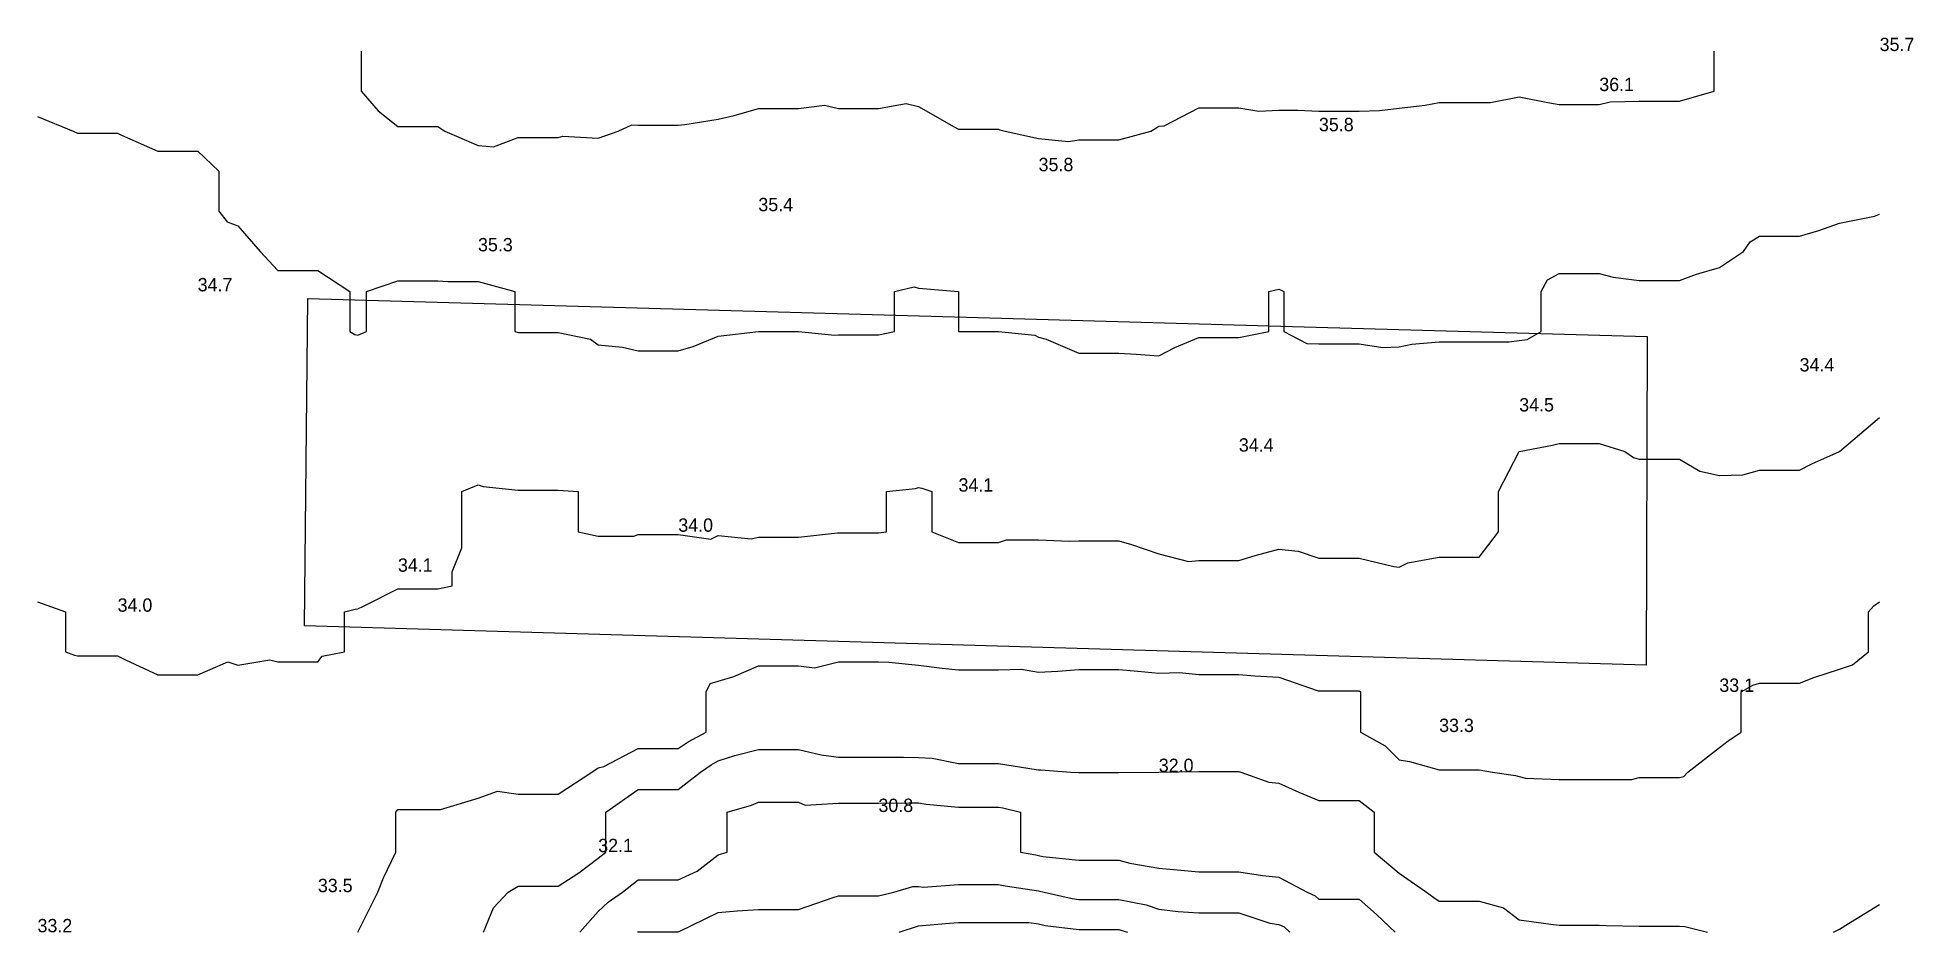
# Model space of a CAD drawing. Extents: x 0 to 141, y 0 to 67.
import ezdxf

# ---------------------------------------------------------------- set-up
doc = ezdxf.new("R2010")
doc.units = 0
for name, color, linetype in [('CONTOURS_MAJEURES', 3, 'CONTINUOUS'), ('CONTOURS_MINEURES', 8, 'CONTINUOUS'), ('PARCELLE', 4, 'CONTINUOUS'), ('POINTS_COTES', 7, 'CONTINUOUS')]:
    doc.layers.add(name, color=color, linetype=linetype)

msp = doc.modelspace()

# ---------------------------------------------------------------- linework, layer by layer
at = {"layer": 'CONTOURS_MAJEURES'}
for points in [[(-0.001, 61.09), (2.67, 59.997), (3.004, 59.861), (5.862, 59.861), (5.998, 59.861), (6.299, 59.697), (9.003, 58.499), (10.5, 58.499), (11.997, 58.499), (13.588, 57.001), (13.588, 55.415), (13.588, 54.005), (14.201, 53.204), (15.002, 52.912), (16.679, 50.999), (17.997, 49.566), (19.564, 49.566), (21.002, 49.566), (23.397, 48.003), (23.397, 47.402), (23.397, 44.996), (23.76, 44.76), (23.996, 44.724), (24.64, 44.996), (24.64, 47.359), (24.64, 48.003), (27.001, 48.788), (29.211, 48.788), (29.995, 48.788), (30.746, 48.752), (33, 48.752), (35.755, 48.003), (35.755, 45.247), (35.755, 44.996), (36.005, 44.925), (38.928, 44.925), (39, 44.925), (41.415, 44.409), (42.005, 43.998), (43.819, 43.816), (44.999, 43.554), (46.557, 43.554), (48.004, 43.554), (49.116, 43.884), (50.998, 44.637), (54.003, 44.996), (56.997, 44.996), (59.729, 44.724), (60.003, 44.757), (60.242, 44.757), (62.997, 44.757), (64.199, 44.996), (64.199, 46.199), (64.199, 48.003), (65.668, 48.336), (66.002, 48.24), (68.996, 48.003), (68.996, 44.996), (72.001, 44.996), (74.71, 44.711), (74.995, 44.583), (75.568, 44.426), (78, 43.377), (79.376, 43.377), (80.995, 43.377), (82.305, 43.307), (84, 43.166), (85.202, 43.798), (87.005, 44.536), (87.465, 44.536), (89.999, 44.536), (92.253, 44.996), (92.253, 47.251), (92.253, 48.003), (93.004, 48.165), (93.109, 48.108), (93.378, 48.003), (93.378, 47.627), (93.378, 44.996), (95.087, 44.085), (95.998, 44.064), (96.933, 44.064), (99.003, 44.064), (100.788, 43.787), (101.998, 43.853), (102.954, 44.043), (105.003, 44.211), (105.788, 44.211), (107.997, 44.211), (110.214, 44.211), (111.002, 44.312), (111.593, 44.405), (112.654, 44.996), (112.654, 46.655), (112.654, 48.003), (113.131, 48.869), (113.996, 49.346), (115.343, 49.346), (117.001, 49.346), (118.053, 49.056), (119.995, 48.82), (122.181, 48.82), (123.001, 48.82), (124.284, 49.287), (125.995, 49.8), (127.798, 50.999), (128.293, 51.706), (129, 52.144), (130.145, 52.144), (132.005, 52.144), (133.447, 52.558), (134.999, 53.103), (137.629, 53.63), (138.004, 53.774)], [(44.952, -0.004), (44.977, 0.018), (44.999, 0.034), (47.966, 0.034), (48.004, 0.034), (48.068, 0.06), (50.998, 1.466), (52.409, 1.591), (54.003, 1.714), (55.286, 1.714), (56.997, 1.714), (59.602, 2.601), (60.003, 2.735), (60.269, 2.735), (62.997, 2.735), (64.142, 3.002), (65.586, 3.417), (66.002, 3.421), (66.383, 3.384), (68.996, 3.574), (71.427, 3.574), (72.001, 3.574), (72.485, 3.486), (74.995, 3.108), (75.425, 3.002), (77.516, 2.518), (78, 2.46), (78.541, 2.46), (80.995, 2.46), (83.055, 2.057), (84, 1.728), (85.458, 1.543), (87.005, 1.444), (88.447, 1.444), (89.999, 1.444), (92.314, 0.686), (93.004, 0.576), (93.399, 0.392), (93.825, -0.004)]]:
    msp.add_lwpolyline(points, dxfattribs=at)
at = {"layer": 'CONTOURS_MINEURES'}
for points in [[(24.236, 65.999), (24.236, 65.759), (24.236, 63.003), (25.53, 61.532), (27.001, 60.344), (27.346, 60.344), (29.995, 60.344), (30.205, 60.206), (30.526, 59.997), (33, 58.921), (34.169, 58.832), (36.005, 59.536), (38.539, 59.536), (39, 59.536), (39.364, 59.634), (42.005, 59.483), (43.502, 59.997), (44.513, 60.484), (44.999, 60.448), (45.45, 60.448), (48.004, 60.448), (48.503, 60.498), (50.998, 60.906), (52.182, 61.181), (54.003, 61.696), (55.305, 61.696), (56.997, 61.696), (58.951, 61.951), (60.003, 61.688), (61.312, 61.688), (62.997, 61.688), (65.077, 62.078), (66.002, 61.858), (68.663, 60.331), (68.996, 60.147), (71.851, 60.147), (72.001, 60.147), (72.104, 60.1), (72.5, 59.997), (74.995, 59.462), (77.225, 59.224), (78, 59.349), (78.648, 59.349), (80.995, 59.349), (83.399, 59.997), (83.769, 60.228), (84, 60.373), (84.4, 60.398), (87.005, 61.743), (88.26, 61.743), (89.999, 61.743), (91.502, 61.5), (93.004, 61.579), (94.422, 61.579), (95.998, 61.5), (97.501, 61.5), (99.003, 61.5), (100.539, 61.539), (101.998, 61.734), (103.951, 61.951), (105.003, 62.144), (105.858, 62.144), (107.997, 62.144), (108.855, 62.144), (111.002, 62.563), (113.141, 62.144), (113.996, 62.001), (116, 62.001), (117.001, 62.001), (117.807, 62.194), (119.995, 62.237), (122.235, 62.237), (123.001, 62.237), (125.596, 63.003), (125.596, 65.6), (125.596, 65.999)], [(-0.001, 61.09), (2.67, 59.997), (3.004, 59.861), (5.862, 59.861), (5.998, 59.861), (6.299, 59.697), (9.003, 58.499), (10.5, 58.499), (11.997, 58.499), (13.588, 57.001), (13.588, 55.415), (13.588, 54.005), (14.201, 53.204), (15.002, 52.912), (16.679, 50.999), (17.997, 49.566), (19.564, 49.566), (21.002, 49.566), (23.397, 48.003), (23.397, 47.402), (23.397, 44.996), (23.76, 44.76), (23.996, 44.724), (24.64, 44.996), (24.64, 47.359), (24.64, 48.003), (27.001, 48.788), (29.211, 48.788), (29.995, 48.788), (30.746, 48.752), (33, 48.752), (35.755, 48.003), (35.755, 45.247), (35.755, 44.996), (36.005, 44.925), (38.928, 44.925), (39, 44.925), (41.415, 44.409), (42.005, 43.998), (43.819, 43.816), (44.999, 43.554), (46.557, 43.554), (48.004, 43.554), (49.116, 43.884), (50.998, 44.637), (54.003, 44.996), (56.997, 44.996), (59.729, 44.724), (60.003, 44.757), (60.242, 44.757), (62.997, 44.757), (64.199, 44.996), (64.199, 46.199), (64.199, 48.003), (65.668, 48.336), (66.002, 48.24), (68.996, 48.003), (68.996, 44.996), (72.001, 44.996), (74.71, 44.711), (74.995, 44.583), (75.568, 44.426), (78, 43.377), (79.376, 43.377), (80.995, 43.377), (82.305, 43.307), (84, 43.166), (85.202, 43.798), (87.005, 44.536), (87.465, 44.536), (89.999, 44.536), (92.253, 44.996), (92.253, 47.251), (92.253, 48.003), (93.004, 48.165), (93.109, 48.108), (93.378, 48.003), (93.378, 47.627), (93.378, 44.996), (95.087, 44.085), (95.998, 44.064), (96.933, 44.064), (99.003, 44.064), (100.788, 43.787), (101.998, 43.853), (102.954, 44.043), (105.003, 44.211), (105.788, 44.211), (107.997, 44.211), (110.214, 44.211), (111.002, 44.312), (111.593, 44.405), (112.654, 44.996), (112.654, 46.655), (112.654, 48.003), (113.131, 48.869), (113.996, 49.346), (115.343, 49.346), (117.001, 49.346), (118.053, 49.056), (119.995, 48.82), (122.181, 48.82), (123.001, 48.82), (124.284, 49.287), (125.995, 49.8), (127.798, 50.999), (128.293, 51.706), (129, 52.144), (130.145, 52.144), (132.005, 52.144), (133.447, 52.558), (134.999, 53.103), (137.629, 53.63), (138.004, 53.774)], [(-0.001, 24.754), (2.102, 24.005), (2.102, 21.9), (2.102, 20.998), (2.767, 20.762), (3.004, 20.708), (3.294, 20.708), (5.998, 20.708), (6.599, 20.399), (9.003, 19.286), (10.286, 19.286), (11.997, 19.286), (14.251, 20.249), (15.002, 20), (17.398, 20.399), (17.997, 20.249), (20.25, 20.249), (21.002, 20.249), (21.317, 20.683), (22.998, 20.998), (22.998, 23.003), (22.998, 24.005), (23.796, 24.205), (23.996, 24.235), (24.425, 24.433), (27.001, 25.717), (28.712, 25.717), (29.995, 25.717), (31.056, 25.943), (31.056, 27), (31.798, 28.798), (31.798, 29.996), (31.798, 31.199), (31.798, 33.003), (33, 33.502), (33.388, 33.389), (36.005, 33.11), (38.893, 33.11), (39, 33.11), (40.502, 33.003), (40.502, 31.499), (40.502, 29.996), (42.005, 29.663), (44.666, 29.663), (44.999, 29.782), (45.214, 29.782), (48.004, 29.782), (50.437, 29.434), (50.998, 29.706), (53.473, 29.467), (54.003, 29.588), (54.412, 29.588), (56.997, 29.588), (59.925, 29.919), (60.003, 29.925), (60.074, 29.925), (62.997, 29.925), (63.598, 29.996), (63.598, 30.597), (63.598, 33.003), (65.766, 33.238), (66.002, 33.302), (66.257, 33.258), (67, 33.003), (67, 32.001), (67, 29.996), (68.996, 29.197), (71.2, 29.197), (72.001, 29.197), (72.6, 29.397), (74.995, 29.397), (77.285, 29.283), (78, 29.315), (80.314, 29.315), (80.995, 29.315), (81.964, 29.03), (84, 28.339), (86.232, 27.771), (87.005, 27.843), (89.157, 27.843), (89.999, 27.843), (91.228, 28.226), (93.004, 28.698), (94.446, 28.554), (95.998, 28.023), (97.024, 28.023), (99.003, 28.023), (101.611, 27.387), (101.998, 27.353), (102.665, 27.666), (105.003, 28.09), (106.908, 28.09), (107.997, 28.09), (109.448, 29.996), (109.448, 31.551), (109.448, 33.003), (111.002, 35.998), (113.506, 36.49), (113.996, 36.613), (114.611, 36.613), (117.001, 36.613), (118.926, 35.998), (119.555, 35.558), (119.995, 35.444), (122.444, 35.444), (123.001, 35.444), (124.532, 34.535), (125.995, 34.201), (127.748, 34.251), (129, 34.608), (130.61, 34.608), (132.005, 34.608), (132.932, 35.071), (134.999, 35.998), (138.004, 38.548)], [(23.996, -0.004), (25.498, 3.002), (25.917, 4.083), (26.854, 5.998), (26.854, 8.858), (26.854, 9.005), (26.907, 9.098), (27.001, 9.181), (27.177, 9.181), (29.995, 9.181), (30.196, 9.204), (33, 10.05), (34.451, 10.554), (36.005, 10.346), (37.659, 10.346), (39, 10.346), (41.527, 12), (42.005, 12.313), (42.424, 12.42), (44.999, 13.757), (46.241, 13.757), (48.004, 13.757), (48.744, 14.256), (50.081, 14.996), (50.081, 17.081), (50.081, 18.003), (50.38, 18.621), (50.998, 18.816), (52.163, 19.164), (54.003, 19.953), (55.953, 19.953), (56.997, 19.953), (58.199, 19.8), (60.003, 20.249), (62.248, 20.249), (62.997, 20.249), (63.774, 20.223), (66.002, 20.015), (67.766, 19.767), (68.996, 19.657), (70.342, 19.657), (72.001, 19.657), (73.706, 19.708), (74.995, 19.473), (76.446, 19.552), (78, 19.667), (79.664, 19.667), (80.995, 19.667), (82.437, 19.56), (84, 19.393), (85.554, 19.449), (87.005, 19.293), (88.295, 19.293), (89.999, 19.293), (91.201, 19.201), (93.004, 19.092), (95.929, 18.072), (95.998, 18.071), (96.067, 18.071), (99.003, 18.071), (99.11, 18.003), (99.11, 15.103), (99.11, 14.996), (100.961, 13.959), (101.998, 12.922), (102.782, 12.782), (105.003, 12.167), (107.831, 12.167), (107.997, 12.167), (108.999, 12), (110.735, 11.734), (111.002, 11.658), (111.463, 11.539), (113.996, 11.445), (116.445, 11.445), (117.001, 11.445), (119.441, 11.445), (119.995, 11.584), (120.413, 11.584), (123.001, 11.584), (123.333, 11.667), (123.624, 12), (125.995, 13.836), (126.65, 14.342), (127.634, 14.996), (127.634, 16.636), (127.634, 18.003), (128.507, 18.494), (129, 18.654), (131.352, 18.654), (132.005, 18.654), (133.074, 19.072), (134.999, 19.714), (135.965, 20.035), (137.163, 20.998), (137.163, 23.163), (137.163, 24.005), (137.566, 24.442), (138.004, 24.754)], [(33.41, -0.004), (34.164, 1.838), (35.254, 3.002), (36.005, 3.441), (36.443, 3.441), (39, 3.441), (40.546, 4.456), (42.005, 5.537), (42.575, 5.998), (42.575, 6.571), (42.575, 9.005), (44.999, 10.702), (46.301, 10.702), (48.004, 10.702), (49.672, 12), (50.465, 12.534), (50.998, 12.829), (52.24, 13.238), (54.003, 13.691), (55.308, 13.691), (56.997, 13.691), (58.715, 13.284), (60.003, 13.124), (61.125, 13.124), (62.997, 13.124), (64.875, 13.124), (66.002, 13.099), (67.031, 13.03), (68.996, 12.637), (69.635, 12.637), (72.001, 12.637), (74.817, 12.179), (74.995, 12.156), (75.158, 12.162), (77.399, 12), (78, 11.964), (78.037, 11.964), (80.995, 11.964), (84, 12), (87.005, 12.041), (89.958, 12.041), (89.999, 12.041), (90.142, 12), (92.243, 11.242), (93.004, 11.156), (94.501, 10.502), (95.998, 9.873), (96.869, 9.873), (99.003, 9.873), (100.133, 9.005), (100.133, 7.87), (100.133, 5.998), (101.998, 4.429), (104.046, 3.002), (104.613, 2.613), (105.003, 2.323), (105.679, 2.323), (107.997, 2.323), (109.823, 1.822), (111.002, 0.931), (113.382, 0.612), (113.996, 0.518), (114.519, 0.518), (117.001, 0.518), (117.511, 0.507), (119.995, 0.453), (122.543, 0.453), (123.001, 0.453), (123.42, 0.417), (125.097, -0.004)], [(40.615, -0.004), (42.005, 1.562), (42.759, 2.245), (43.823, 3.002), (44.999, 3.93), (45.93, 3.93), (48.004, 3.93), (49.428, 4.573), (50.998, 5.791), (51.666, 5.998), (51.666, 8.336), (51.666, 9.005), (53.496, 9.51), (54.003, 9.74), (56.262, 9.74), (56.997, 9.74), (57.517, 9.522), (60.003, 9.666), (62.335, 9.666), (62.997, 9.666), (65.311, 9.693), (66.002, 9.693), (66.583, 9.586), (68.996, 9.355), (71.649, 9.355), (72.001, 9.355), (72.309, 9.313), (73.648, 9.005), (73.648, 7.351), (73.648, 5.998), (74.788, 5.791), (74.995, 5.759), (75.314, 5.681), (78, 5.399), (80.396, 5.399), (80.995, 5.399), (81.822, 5.173), (84, 4.807), (85.651, 4.648), (87.005, 4.536), (88.466, 4.536), (89.999, 4.536), (91.759, 4.243), (93.004, 4.116), (95.122, 3.002), (95.72, 2.723), (95.998, 2.464), (96.537, 2.464), (99.003, 2.464), (100.321, 1.319), (101.703, -0.004)], [(44.952, -0.004), (44.977, 0.018), (44.999, 0.034), (47.966, 0.034), (48.004, 0.034), (48.068, 0.06), (50.998, 1.466), (52.409, 1.591), (54.003, 1.714), (55.286, 1.714), (56.997, 1.714), (59.602, 2.601), (60.003, 2.735), (60.269, 2.735), (62.997, 2.735), (64.142, 3.002), (65.586, 3.417), (66.002, 3.421), (66.383, 3.384), (68.996, 3.574), (71.427, 3.574), (72.001, 3.574), (72.485, 3.486), (74.995, 3.108), (75.425, 3.002), (77.516, 2.518), (78, 2.46), (78.541, 2.46), (80.995, 2.46), (83.055, 2.057), (84, 1.728), (85.458, 1.543), (87.005, 1.444), (88.447, 1.444), (89.999, 1.444), (92.314, 0.686), (93.004, 0.576), (93.399, 0.392), (93.825, -0.004)], [(134.538, -0.004), (134.849, 0.146), (134.999, 0.218), (135.667, 0.664), (138.004, 2.087)], [(64.542, -0.004), (66.002, 0.487), (68.328, 0.667), (68.996, 0.718), (69.718, 0.718), (72.001, 0.718), (74.276, 0.718), (74.995, 0.617), (75.5, 0.5), (78, 0.199), (80.792, 0.199), (80.995, 0.199), (81.165, 0.166), (81.654, -0.004)]]:
    msp.add_lwpolyline(points, dxfattribs=at)
at = {"layer": 'PARCELLE'}
msp.add_lwpolyline([(120.588, 44.622), (120.509, 20), (73.618, 21.374), (20, 22.937), (20.238, 47.468), (70.467, 46.044), (94.013, 45.377), (120.588, 44.622)], close=True, dxfattribs=at)

# ---------------------------------------------------------------- texts
at = {"layer": 'POINTS_COTES'}
for s, p in [('35.7', (138.004, 65.999)), ('36.1', (117.001, 63.003)), ('35.8', (95.998, 59.997)), ('35.8', (74.995, 57.001)), ('35.4', (54.003, 54.005)), ('35.3', (33, 50.999)), ('34.7', (11.997, 48.003)), ('34.4', (132.005, 42.001)), ('34.5', (111.002, 39.005)), ('34.4', (89.999, 35.998)), ('34.1', (68.996, 33.003)), ('34.0', (48.004, 29.996)), ('34.1', (27.001, 27)), ('34.0', (5.998, 24.005)), ('33.1', (125.995, 18.003)), ('33.3', (105.003, 14.996)), ('32.0', (84, 12)), ('30.8', (62.997, 9.005)), ('32.1', (42.005, 5.998)), ('33.5', (21.002, 3.002)), ('33.2', (-0.001, -0.004))]:
    msp.add_text(s, height=1, dxfattribs=at).set_placement(p)

doc.saveas('drawing.dxf')
